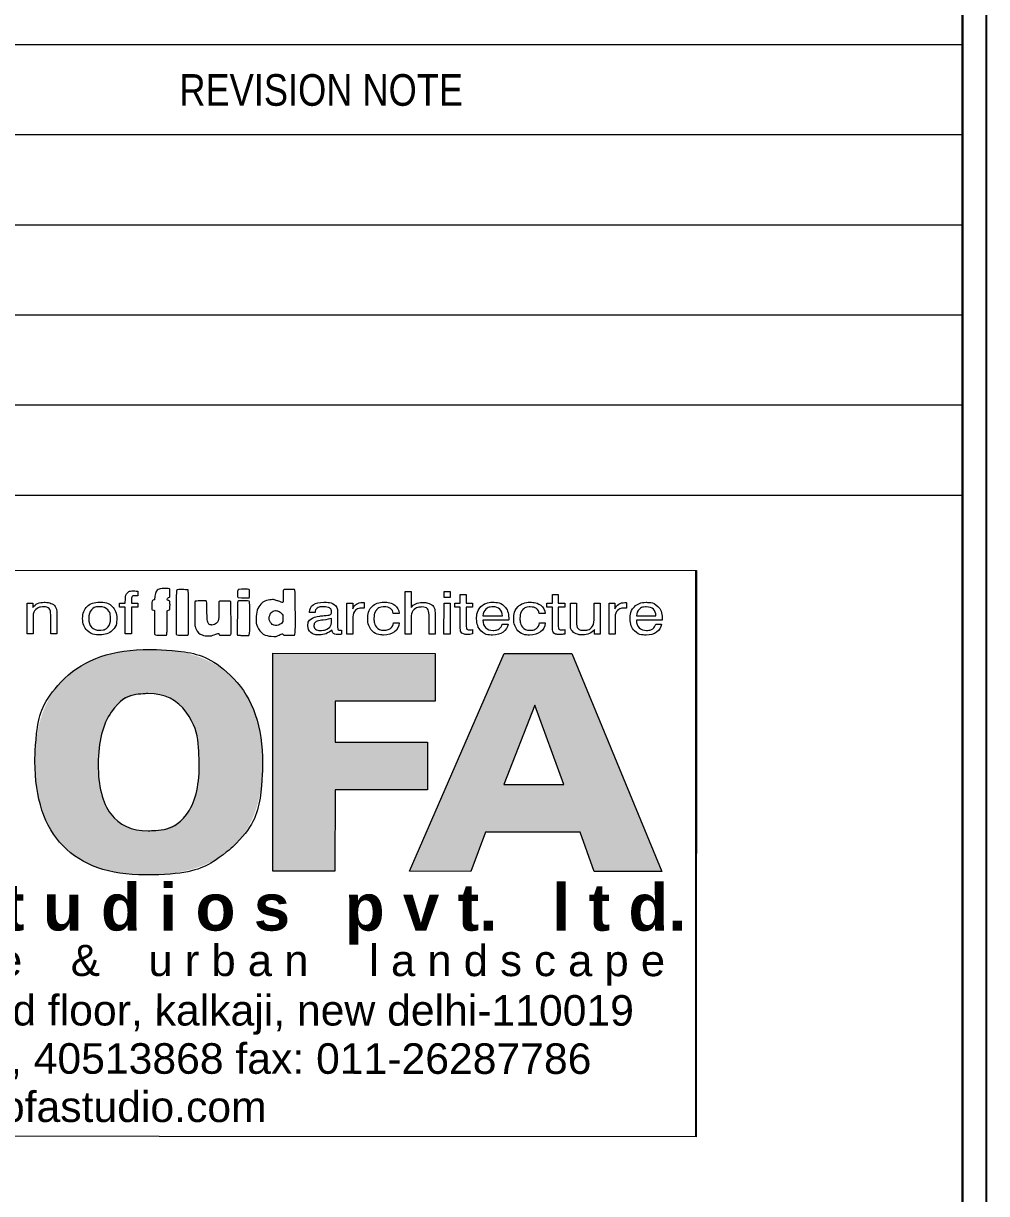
# Model space of a CAD drawing. Header units: millimetres. Extents: x 7675 to 3020127, y -133733 to 101228.
# Drawn here: x 2967256 to 2974419, y 67680 to 76379 of the extents above; entities that cross this region are included whole.
import ezdxf

# ---------------------------------------------------------------- set-up
doc = ezdxf.new("R2010")
doc.units = ezdxf.units.MM
doc.header["$LTSCALE"] = 600
for name, color, linetype, lineweight in [('BRICK WALL_MOFA', 20, 'Continuous', 25), ('D-sheet', 42, 'Continuous', 13), ('ELEV_09_MOFA', 15, 'Continuous', 9)]:
    doc.layers.add(name, color=color, linetype=linetype, lineweight=lineweight)
doc.layers.add('SHEET', color=7, linetype='Continuous')
doc.styles.add('STYLE3', font='ARIALN.TTF')

# ---------------------------------------------------------------- blocks, each defined once
blk = doc.blocks.new('21212')
h = blk.add_hatch(color=256)
edge = h.paths.add_edge_path()
edge.add_spline(control_points=[(3830, 1981), (4033, 2179), (4325, 2278), (4705, 2278), (4705, 2278), (5082, 2278), (5369, 2178), (5566, 1978)], knot_values=[0.375, 0.375, 0.375, 0.375, 0.5, 0.5, 0.5, 0.5001, 0.625, 0.625, 0.625, 0.625], degree=3, periodic=0)
edge.add_spline(control_points=[(5566, 1978), (5763, 1777), (5862, 1486), (5862, 1104), (5862, 1104), (5862, 729), (5761, 445), (5557, 252), (5557, 252), (5354, 59), (5055, -38), (4658, -38)], knot_values=[0.625, 0.625, 0.625, 0.625, 0.75, 0.75, 0.75, 0.7501, 0.875, 0.875, 0.875, 0.8751, 1, 1, 1, 1], degree=3, periodic=0)
edge.add_spline(control_points=[(4658, -38), (4288, -38), (4006, 61), (3813, 260)], knot_values=[0, 0, 0, 0, 0.125, 0.125, 0.125, 0.125], degree=3, periodic=0)
edge.add_spline(control_points=[(3813, 260), (3621, 458), (3524, 747), (3524, 1128), (3524, 1128), (3524, 1498), (3626, 1782), (3830, 1981)], knot_values=[0.125, 0.125, 0.125, 0.125, 0.25, 0.25, 0.25, 0.2501, 0.375, 0.375, 0.375, 0.375], degree=3, periodic=0)
edge = h.paths.add_edge_path(flags=16)
edge.add_spline(control_points=[(5077, 1635), (4988, 1761), (4857, 1824), (4684, 1824), (4684, 1824), (4523, 1824), (4398, 1761), (4308, 1635)], knot_values=[0.625, 0.625, 0.625, 0.625, 0.75, 0.75, 0.75, 0.7501, 0.875, 0.875, 0.875, 0.875], degree=3, periodic=0)
edge.add_spline(control_points=[(4308, 1635), (4219, 1508), (4174, 1330), (4174, 1101)], knot_values=[0.875, 0.875, 0.875, 0.875, 1, 1, 1, 1], degree=3, periodic=0)
edge.add_spline(control_points=[(4174, 1101), (4174, 873), (4217, 702), (4303, 588)], knot_values=[0, 0, 0, 0, 0.125, 0.125, 0.125, 0.125], degree=3, periodic=0)
edge.add_spline(control_points=[(4303, 588), (4389, 473), (4518, 416), (4689, 416), (4689, 416), (4862, 416), (4993, 472), (5081, 584)], knot_values=[0.125, 0.125, 0.125, 0.125, 0.25, 0.25, 0.25, 0.2501, 0.375, 0.375, 0.375, 0.375], degree=3, periodic=0)
edge.add_spline(control_points=[(5081, 584), (5168, 697), (5212, 864), (5212, 1086), (5212, 1086), (5212, 1326), (5167, 1509), (5077, 1635)], knot_values=[0.375, 0.375, 0.375, 0.375, 0.5, 0.5, 0.5, 0.5001, 0.625, 0.625, 0.625, 0.625], degree=3, periodic=0)
h = blk.add_hatch(color=256)
edge = h.paths.add_edge_path()
edge.add_spline(control_points=[(7637, 2239), (7637, 2239), (7637, 1747), (7637, 1747)], knot_values=[0.2, 0.2, 0.2, 0.2, 0.3, 0.3, 0.3, 0.3], degree=3, periodic=0)
edge.add_spline(control_points=[(7637, 1747), (7637, 1747), (6607, 1747), (6607, 1747)], knot_values=[0.3, 0.3, 0.3, 0.3, 0.4, 0.4, 0.4, 0.4], degree=3, periodic=0)
edge.add_spline(control_points=[(6607, 1747), (6607, 1747), (6607, 1326), (6607, 1326)], knot_values=[0.4, 0.4, 0.4, 0.4, 0.5, 0.5, 0.5, 0.5], degree=3, periodic=0)
edge.add_spline(control_points=[(6607, 1326), (6607, 1326), (7558, 1326), (7558, 1326)], knot_values=[0.5, 0.5, 0.5, 0.5, 0.6, 0.6, 0.6, 0.6], degree=3, periodic=0)
edge.add_spline(control_points=[(7558, 1326), (7558, 1326), (7558, 836), (7558, 836)], knot_values=[0.6, 0.6, 0.6, 0.6, 0.7, 0.7, 0.7, 0.7], degree=3, periodic=0)
edge.add_spline(control_points=[(7558, 836), (7558, 836), (6607, 836), (6607, 836)], knot_values=[0.7, 0.7, 0.7, 0.7, 0.8, 0.8, 0.8, 0.8], degree=3, periodic=0)
edge.add_spline(control_points=[(6607, 836), (6607, 836), (6607, 0), (6607, 0)], knot_values=[0.8, 0.8, 0.8, 0.8, 0.9, 0.9, 0.9, 0.9], degree=3, periodic=0)
edge.add_spline(control_points=[(6607, 0), (6607, 0), (5967, 0), (5967, 0)], knot_values=[0.9, 0.9, 0.9, 0.9, 1, 1, 1, 1], degree=3, periodic=0)
edge.add_spline(control_points=[(5967, 0), (5967, 0), (5967, 2239), (5967, 2239)], knot_values=[0, 0, 0, 0, 0.1, 0.1, 0.1, 0.1], degree=3, periodic=0)
edge.add_spline(control_points=[(5967, 2239), (5967, 2239), (7637, 2239), (7637, 2239)], knot_values=[0.1, 0.1, 0.1, 0.1, 0.2, 0.2, 0.2, 0.2], degree=3, periodic=0)
h = blk.add_hatch(color=256)
edge = h.paths.add_edge_path()
edge.add_spline(control_points=[(8154, 404), (8154, 404), (8002, 0), (8002, 0)], knot_values=[0.875, 0.875, 0.875, 0.875, 1, 1, 1, 1], degree=3, periodic=0)
edge.add_spline(control_points=[(8002, 0), (8002, 0), (7374, 0), (7374, 0)], knot_values=[0, 0, 0, 0, 0.125, 0.125, 0.125, 0.125], degree=3, periodic=0)
edge.add_spline(control_points=[(7374, 0), (7374, 0), (8344, 2239), (8344, 2239)], knot_values=[0.125, 0.125, 0.125, 0.125, 0.25, 0.25, 0.25, 0.25], degree=3, periodic=0)
edge.add_spline(control_points=[(8344, 2239), (8344, 2239), (9040, 2239), (9040, 2239)], knot_values=[0.25, 0.25, 0.25, 0.25, 0.375, 0.375, 0.375, 0.375], degree=3, periodic=0)
edge.add_spline(control_points=[(9040, 2239), (9040, 2239), (9966, 0), (9966, 0)], knot_values=[0.375, 0.375, 0.375, 0.375, 0.5, 0.5, 0.5, 0.5], degree=3, periodic=0)
edge.add_spline(control_points=[(9966, 0), (9966, 0), (9268, 0), (9268, 0)], knot_values=[0.5, 0.5, 0.5, 0.5, 0.625, 0.625, 0.625, 0.625], degree=3, periodic=0)
edge.add_spline(control_points=[(9268, 0), (9268, 0), (9126, 404), (9126, 404)], knot_values=[0.625, 0.625, 0.625, 0.625, 0.75, 0.75, 0.75, 0.75], degree=3, periodic=0)
edge.add_spline(control_points=[(9126, 404), (9126, 404), (8154, 404), (8154, 404)], knot_values=[0.75, 0.75, 0.75, 0.75, 0.875, 0.875, 0.875, 0.875], degree=3, periodic=0)
edge = h.paths.add_edge_path(flags=16)
edge.add_spline(control_points=[(8341, 893), (8341, 893), (8958, 893), (8958, 893)], knot_values=[0.666667, 0.666667, 0.666667, 0.666667, 1, 1, 1, 1], degree=3, periodic=0)
edge.add_spline(control_points=[(8958, 893), (8958, 893), (8658, 1706), (8658, 1706)], knot_values=[0, 0, 0, 0, 0.333333, 0.333333, 0.333333, 0.333333], degree=3, periodic=0)
edge.add_spline(control_points=[(8658, 1706), (8658, 1706), (8341, 893), (8341, 893)], knot_values=[0.333333, 0.333333, 0.333333, 0.333333, 0.666667, 0.666667, 0.666667, 0.666667], degree=3, periodic=0)
at = {"color": 72}
for points in [[(4779, 2888), (4765, 2875), (4755, 2842), (4751, 2789)], [(4860, 2904), (4818, 2904), (4791, 2899), (4779, 2888)], [(4882, 2904), (4882, 2904), (4860, 2904), (4860, 2904)], [(4905, 2901), (4894, 2903), (4886, 2904), (4882, 2904)], [(4908, 2897), (4908, 2897), (4905, 2901), (4905, 2901)], [(4908, 2818), (4908, 2818), (4908, 2897), (4908, 2897)], [(5001, 2894), (4991, 2894), (4983, 2890), (4977, 2883)], [(5023, 2894), (5023, 2894), (5001, 2894), (5001, 2894)], [(5096, 2890), (5061, 2893), (5037, 2894), (5023, 2894)], [(5102, 2774), (5102, 2841), (5100, 2880), (5096, 2890)], [(5645, 2896), (5625, 2895), (5615, 2894), (5615, 2894)], [(5729, 2883), (5729, 2891), (5721, 2895), (5706, 2897)], [(6079, 2890), (6075, 2888), (6073, 2885), (6072, 2884)], [(6088, 2894), (6086, 2894), (6083, 2893), (6079, 2890)], [(6190, 2894), (6190, 2894), (6088, 2894), (6088, 2894)], [(6195, 2887), (6195, 2887), (6190, 2894), (6190, 2894)], [(6198, 2791), (6198, 2823), (6197, 2855), (6195, 2887)], [(4739, 2783), (4732, 2781), (4728, 2778), (4726, 2774)], [(4751, 2789), (4749, 2787), (4745, 2785), (4739, 2783)], [(4908, 2771), (4907, 2774), (4903, 2777), (4895, 2780)], [(4896, 2810), (4904, 2814), (4908, 2817), (4908, 2818)], [(4910, 2753), (4909, 2760), (4908, 2767), (4908, 2771)], [(4977, 2883), (4975, 2817), (4974, 2737), (4974, 2642)], [(5102, 2464), (5102, 2464), (5102, 2774), (5102, 2774)], [(5171, 2775), (5171, 2775), (5166, 2767), (5166, 2767)], [(5166, 2767), (5166, 2767), (5166, 2536), (5166, 2536)], [(5222, 2777), (5208, 2776), (5191, 2776), (5171, 2775)], [(5291, 2657), (5290, 2721), (5289, 2759), (5287, 2771)], [(5419, 2775), (5419, 2775), (5412, 2767), (5412, 2767)], [(5412, 2767), (5412, 2767), (5412, 2605), (5412, 2605)], [(5530, 2775), (5530, 2775), (5419, 2775), (5419, 2775)], [(5535, 2767), (5535, 2767), (5530, 2775), (5530, 2775)], [(5538, 2581), (5538, 2622), (5537, 2684), (5535, 2767)], [(5604, 2854), (5604, 2849), (5604, 2845), (5604, 2842)], [(5604, 2842), (5604, 2842), (5604, 2836), (5604, 2822)], [(5604, 2822), (5606, 2816), (5608, 2812), (5610, 2811)], [(5613, 2778), (5608, 2778), (5605, 2772), (5604, 2758)], [(5678, 2778), (5678, 2778), (5613, 2778), (5613, 2778)], [(5723, 2775), (5701, 2777), (5686, 2778), (5678, 2778)], [(5723, 2807), (5723, 2807), (5729, 2814), (5729, 2814)], [(5729, 2767), (5729, 2767), (5723, 2775), (5723, 2775)], [(5729, 2814), (5729, 2814), (5729, 2883), (5729, 2883)], [(5983, 2789), (5985, 2789), (5982, 2789), (5975, 2790)], [(6019, 2778), (6010, 2779), (5998, 2783), (5983, 2789)], [(6065, 2760), (6065, 2760), (6050, 2766), (6019, 2778)], [(6072, 2768), (6072, 2763), (6070, 2760), (6065, 2760)], [(6072, 2884), (6072, 2884), (6072, 2768), (6072, 2768)], [(6199, 2651), (6199, 2644), (6198, 2691), (6198, 2791)], [(4723, 2706), (4723, 2694), (4724, 2688), (4728, 2686)], [(4728, 2686), (4743, 2683), (4751, 2680), (4751, 2677)], [(4751, 2677), (4751, 2677), (4751, 2438), (4751, 2438)], [(4881, 2494), (4883, 2550), (4883, 2609), (4883, 2673)], [(4883, 2673), (4885, 2677), (4889, 2679), (4896, 2681)], [(4896, 2681), (4903, 2684), (4907, 2687), (4908, 2691)], [(4908, 2691), (4908, 2696), (4909, 2703), (4910, 2713)], [(5298, 2557), (5293, 2567), (5291, 2600), (5291, 2657)], [(5604, 2731), (5604, 2731), (5602, 2453), (5602, 2453)], [(5604, 2758), (5604, 2752), (5604, 2743), (5604, 2731)], [(5930, 2598), (5930, 2620), (5937, 2639), (5950, 2654)], [(6042, 2662), (6061, 2650), (6071, 2636), (6071, 2619)], [(6199, 2545), (6199, 2545), (6199, 2651), (6199, 2651)], [(4974, 2642), (4974, 2642), (4974, 2513), (4974, 2513)], [(5166, 2536), (5166, 2523), (5170, 2506), (5179, 2486)], [(5412, 2605), (5412, 2582), (5405, 2563), (5390, 2548)], [(5538, 2439), (5538, 2439), (5538, 2581), (5538, 2581)], [(5795, 2566), (5796, 2542), (5804, 2517), (5819, 2490)], [(5953, 2544), (5938, 2557), (5930, 2576), (5930, 2598)], [(6071, 2576), (6071, 2561), (6062, 2548), (6043, 2538)], [(6071, 2619), (6071, 2619), (6071, 2576), (6071, 2576)], [(6195, 2431), (6198, 2457), (6199, 2495), (6199, 2545)], [(4751, 2438), (4751, 2429), (4765, 2424), (4794, 2424)], [(4794, 2424), (4794, 2424), (4870, 2424), (4870, 2424)], [(4870, 2424), (4876, 2424), (4879, 2434), (4880, 2453)], [(4880, 2453), (4881, 2463), (4881, 2476), (4881, 2494)], [(4974, 2513), (4974, 2510), (4974, 2504), (4974, 2497)], [(4974, 2497), (4975, 2487), (4975, 2480), (4975, 2474)], [(4975, 2474), (4975, 2474), (4975, 2461), (4975, 2435)], [(4975, 2435), (4975, 2435), (4981, 2427), (4981, 2427)], [(4981, 2427), (5004, 2425), (5020, 2424), (5029, 2424)], [(5029, 2424), (5029, 2424), (5094, 2424), (5094, 2424)], [(5094, 2424), (5099, 2429), (5102, 2443), (5102, 2464)], [(5179, 2486), (5193, 2456), (5213, 2437), (5241, 2427)], [(5366, 2429), (5386, 2437), (5402, 2441), (5412, 2441)], [(5412, 2441), (5412, 2430), (5416, 2424), (5422, 2424)], [(5422, 2424), (5422, 2424), (5524, 2424), (5524, 2424)], [(5524, 2424), (5527, 2424), (5530, 2426), (5533, 2429)], [(5533, 2429), (5537, 2432), (5538, 2435), (5538, 2439)], [(5602, 2453), (5602, 2442), (5602, 2436), (5602, 2434)], [(5662, 2422), (5683, 2421), (5700, 2420), (5710, 2420)], [(5710, 2420), (5720, 2420), (5725, 2423), (5726, 2428)], [(5819, 2490), (5836, 2460), (5860, 2438), (5890, 2426)], [(5890, 2426), (5912, 2417), (5941, 2413), (5977, 2413)], [(5977, 2413), (5980, 2413), (5988, 2413), (6002, 2413)], [(6002, 2413), (6008, 2413), (6018, 2418), (6033, 2426)], [(6033, 2426), (6049, 2435), (6060, 2439), (6069, 2439)], [(6069, 2439), (6073, 2435), (6077, 2430), (6080, 2424)], [(6080, 2424), (6080, 2424), (6187, 2424), (6187, 2424)], [(6187, 2424), (6190, 2424), (6193, 2427), (6195, 2431)]]:
    blk.add_open_spline(points, degree=3, dxfattribs=at)
for points, knots in [([(5615, 2894), (5608, 2891), (5604, 2880), (5604, 2863), (5604, 2863), (5604, 2861), (5604, 2858), (5604, 2854)], [0.6153846, 0.6153846, 0.6153846, 0.6153846, 0.6923077, 0.6923077, 0.6923077, 0.7307692, 0.7692308, 0.7692308, 0.7692308, 0.7692308]), ([(5706, 2897), (5704, 2897), (5694, 2897), (5676, 2897), (5676, 2897), (5668, 2897), (5658, 2897), (5645, 2896)], [0.3846154, 0.3846154, 0.3846154, 0.3846154, 0.4615385, 0.4615385, 0.4615385, 0.5, 0.5384615, 0.5384615, 0.5384615, 0.5384615]), ([(4726, 2774), (4724, 2756), (4724, 2737), (4724, 2716), (4724, 2716), (4724, 2716), (4723, 2713), (4723, 2706)], [0.78571429, 0.78571429, 0.78571429, 0.78571429, 0.82142857, 0.82142857, 0.82142857, 0.83928571, 0.85714286, 0.85714286, 0.85714286, 0.85714286]), ([(4895, 2780), (4887, 2782), (4883, 2786), (4883, 2792), (4883, 2792), (4883, 2800), (4888, 2806), (4896, 2810)], [0.39285714, 0.39285714, 0.39285714, 0.39285714, 0.42857143, 0.42857143, 0.42857143, 0.44642857, 0.46428571, 0.46428571, 0.46428571, 0.46428571]), ([(5287, 2771), (5286, 2777), (5281, 2779), (5273, 2779), (5273, 2779), (5266, 2779), (5249, 2779), (5222, 2777)], [0.84, 0.84, 0.84, 0.84, 0.88, 0.88, 0.88, 0.9, 0.92, 0.92, 0.92, 0.92]), ([(5610, 2811), (5663, 2808), (5696, 2807), (5710, 2807), (5710, 2807), (5712, 2807), (5716, 2807), (5723, 2807)], [0, 0, 0, 0, 0.0769231, 0.0769231, 0.0769231, 0.1153846, 0.1538462, 0.1538462, 0.1538462, 0.1538462]), ([(5726, 2428), (5730, 2445), (5732, 2486), (5732, 2549), (5732, 2549), (5732, 2565), (5731, 2637), (5729, 2767)], [0.0769231, 0.0769231, 0.0769231, 0.0769231, 0.1538462, 0.1538462, 0.1538462, 0.1923077, 0.2307692, 0.2307692, 0.2307692, 0.2307692]), ([(5975, 2790), (5975, 2790), (5972, 2790), (5967, 2790), (5967, 2790), (5916, 2790), (5875, 2774), (5845, 2743)], [0.73076923, 0.73076923, 0.73076923, 0.73076923, 0.76923077, 0.76923077, 0.76923077, 0.78846154, 0.80769231, 0.80769231, 0.80769231, 0.80769231]), ([(4910, 2713), (4911, 2722), (4911, 2729), (4911, 2734), (4911, 2734), (4911, 2739), (4911, 2745), (4910, 2753)], [0.25, 0.25, 0.25, 0.25, 0.28571429, 0.28571429, 0.28571429, 0.30357143, 0.32142857, 0.32142857, 0.32142857, 0.32142857]), ([(5845, 2743), (5811, 2709), (5795, 2660), (5795, 2594), (5795, 2594), (5795, 2581), (5795, 2571), (5795, 2566)], [0.80769231, 0.80769231, 0.80769231, 0.80769231, 0.84615385, 0.84615385, 0.84615385, 0.86538462, 0.88461538, 0.88461538, 0.88461538, 0.88461538]), ([(5950, 2654), (5963, 2670), (5978, 2677), (5995, 2677), (5995, 2677), (6009, 2677), (6025, 2672), (6042, 2662)], [0.1111111, 0.1111111, 0.1111111, 0.1111111, 0.2222222, 0.2222222, 0.2222222, 0.2777778, 0.3333333, 0.3333333, 0.3333333, 0.3333333]), ([(5390, 2548), (5377, 2535), (5361, 2529), (5342, 2529), (5342, 2529), (5322, 2529), (5308, 2538), (5298, 2557)], [0.68, 0.68, 0.68, 0.68, 0.72, 0.72, 0.72, 0.74, 0.76, 0.76, 0.76, 0.76]), ([(6043, 2538), (6028, 2529), (6013, 2525), (6000, 2525), (6000, 2525), (5982, 2525), (5966, 2531), (5953, 2544)], [0.6666667, 0.6666667, 0.6666667, 0.6666667, 0.7777778, 0.7777778, 0.7777778, 0.8333333, 0.8888889, 0.8888889, 0.8888889, 0.8888889]), ([(5241, 2427), (5258, 2420), (5284, 2417), (5319, 2417), (5319, 2417), (5329, 2417), (5345, 2421), (5366, 2429)], [0.12, 0.12, 0.12, 0.12, 0.16, 0.16, 0.16, 0.18, 0.2, 0.2, 0.2, 0.2]), ([(5602, 2434), (5604, 2427), (5607, 2424), (5613, 2424), (5613, 2424), (5624, 2424), (5640, 2423), (5662, 2422)], [0.7692308, 0.7692308, 0.7692308, 0.7692308, 0.8461538, 0.8461538, 0.8461538, 0.8846154, 0.9230769, 0.9230769, 0.9230769, 0.9230769])]:
    blk.add_open_spline(points, degree=3, knots=knots, dxfattribs=at)
at = {"color": 7}
for points, knots in [([(4059, 2720), (4090, 2750), (4133, 2764), (4188, 2764), (4188, 2764), (4244, 2764), (4287, 2750), (4318, 2720)], [0.125, 0.125, 0.125, 0.125, 0.25, 0.25, 0.25, 0.3125, 0.375, 0.375, 0.375, 0.375]), ([(4452, 2801), (4452, 2827), (4459, 2847), (4473, 2860), (4473, 2860), (4486, 2873), (4507, 2880), (4535, 2880), (4535, 2880), (4539, 2880), (4544, 2879), (4551, 2879)], [0.25, 0.25, 0.25, 0.25, 0.3, 0.3, 0.3, 0.325, 0.35, 0.35, 0.35, 0.375, 0.4, 0.4, 0.4, 0.4]), ([(4563, 2830), (4559, 2830), (4555, 2830), (4553, 2830), (4553, 2830), (4538, 2830), (4528, 2827), (4523, 2820)], [0.55, 0.55, 0.55, 0.55, 0.6, 0.6, 0.6, 0.625, 0.65, 0.65, 0.65, 0.65]), ([(6383, 2737), (6409, 2755), (6444, 2764), (6490, 2764), (6490, 2764), (6539, 2764), (6575, 2756), (6598, 2741)], [0.5483871, 0.5483871, 0.5483871, 0.5483871, 0.58064516, 0.58064516, 0.58064516, 0.59677419, 0.61290323, 0.61290323, 0.61290323, 0.61290323]), ([(6987, 2719), (7017, 2749), (7058, 2764), (7110, 2764), (7110, 2764), (7156, 2764), (7193, 2754), (7221, 2733)], [0.7777778, 0.7777778, 0.7777778, 0.7777778, 0.8333333, 0.8333333, 0.8333333, 0.8611111, 0.8888889, 0.8888889, 0.8888889, 0.8888889]), ([(8105, 2719), (8134, 2749), (8174, 2764), (8225, 2764), (8225, 2764), (8278, 2764), (8319, 2750), (8347, 2722)], [0.375, 0.375, 0.375, 0.375, 0.4375, 0.4375, 0.4375, 0.46875, 0.5, 0.5, 0.5, 0.5]), ([(8487, 2719), (8517, 2749), (8558, 2764), (8610, 2764), (8610, 2764), (8656, 2764), (8693, 2754), (8721, 2733)], [0.7777778, 0.7777778, 0.7777778, 0.7777778, 0.8333333, 0.8333333, 0.8333333, 0.8611111, 0.8888889, 0.8888889, 0.8888889, 0.8888889]), ([(9682, 2719), (9711, 2749), (9751, 2764), (9802, 2764), (9802, 2764), (9855, 2764), (9895, 2750), (9924, 2722)], [0.375, 0.375, 0.375, 0.375, 0.4375, 0.4375, 0.4375, 0.46875, 0.5, 0.5, 0.5, 0.5]), ([(3669, 2697), (3658, 2709), (3639, 2715), (3612, 2715), (3612, 2715), (3578, 2715), (3551, 2706), (3532, 2689)], [0.1052632, 0.1052632, 0.1052632, 0.1052632, 0.1578947, 0.1578947, 0.1578947, 0.1842105, 0.2105263, 0.2105263, 0.2105263, 0.2105263]), ([(3551, 2749), (3571, 2758), (3593, 2762), (3619, 2762), (3619, 2762), (3646, 2762), (3669, 2758), (3688, 2751)], [0.5789474, 0.5789474, 0.5789474, 0.5789474, 0.6315789, 0.6315789, 0.6315789, 0.6578947, 0.6842105, 0.6842105, 0.6842105, 0.6842105]), ([(4272, 2686), (4252, 2707), (4225, 2717), (4189, 2717), (4189, 2717), (4152, 2717), (4124, 2707), (4105, 2686)], [0.625, 0.625, 0.625, 0.625, 0.75, 0.75, 0.75, 0.8125, 0.875, 0.875, 0.875, 0.875]), ([(4272, 2506), (4291, 2527), (4300, 2557), (4300, 2596), (4300, 2596), (4300, 2635), (4291, 2665), (4272, 2686)], [0.375, 0.375, 0.375, 0.375, 0.5, 0.5, 0.5, 0.5625, 0.625, 0.625, 0.625, 0.625]), ([(4318, 2720), (4348, 2691), (4364, 2649), (4364, 2596), (4364, 2596), (4364, 2543), (4349, 2501), (4318, 2472)], [0.375, 0.375, 0.375, 0.375, 0.5, 0.5, 0.5, 0.5625, 0.625, 0.625, 0.625, 0.625]), ([(6550, 2705), (6536, 2713), (6515, 2717), (6488, 2717), (6488, 2717), (6459, 2717), (6438, 2712), (6423, 2702)], [0.35483871, 0.35483871, 0.35483871, 0.35483871, 0.38709677, 0.38709677, 0.38709677, 0.40322581, 0.41935484, 0.41935484, 0.41935484, 0.41935484]), ([(6567, 2643), (6569, 2647), (6570, 2656), (6570, 2669), (6570, 2669), (6570, 2685), (6563, 2697), (6550, 2705)], [0.29032258, 0.29032258, 0.29032258, 0.29032258, 0.32258065, 0.32258065, 0.32258065, 0.33870968, 0.35483871, 0.35483871, 0.35483871, 0.35483871]), ([(6900, 2704), (6898, 2704), (6895, 2704), (6891, 2704), (6891, 2704), (6858, 2704), (6833, 2696), (6816, 2681)], [0.6428571, 0.6428571, 0.6428571, 0.6428571, 0.7142857, 0.7142857, 0.7142857, 0.75, 0.7857143, 0.7857143, 0.7857143, 0.7857143]), ([(6828, 2745), (6845, 2756), (6865, 2761), (6890, 2761), (6890, 2761), (6894, 2761), (6898, 2761), (6900, 2761)], [0.2857143, 0.2857143, 0.2857143, 0.2857143, 0.3571429, 0.3571429, 0.3571429, 0.3928571, 0.4285714, 0.4285714, 0.4285714, 0.4285714]), ([(6985, 2472), (6957, 2502), (6942, 2543), (6942, 2594), (6942, 2594), (6942, 2648), (6957, 2689), (6987, 2719)], [0.6666667, 0.6666667, 0.6666667, 0.6666667, 0.7222222, 0.7222222, 0.7222222, 0.75, 0.7777778, 0.7777778, 0.7777778, 0.7777778]), ([(7177, 2699), (7161, 2711), (7138, 2716), (7110, 2716), (7110, 2716), (7077, 2716), (7051, 2706), (7033, 2685), (7033, 2685), (7015, 2665), (7006, 2635), (7006, 2596), (7006, 2596), (7006, 2558), (7015, 2528), (7032, 2507)], [0.0555556, 0.0555556, 0.0555556, 0.0555556, 0.1111111, 0.1111111, 0.1111111, 0.1388889, 0.1666667, 0.1666667, 0.1666667, 0.1944444, 0.2222222, 0.2222222, 0.2222222, 0.25, 0.2777778, 0.2777778, 0.2777778, 0.2777778]), ([(7556, 2697), (7544, 2709), (7525, 2715), (7499, 2715), (7499, 2715), (7465, 2715), (7439, 2706), (7419, 2690)], [0.1052632, 0.1052632, 0.1052632, 0.1052632, 0.1578947, 0.1578947, 0.1578947, 0.1842105, 0.2105263, 0.2105263, 0.2105263, 0.2105263]), ([(7436, 2749), (7456, 2758), (7479, 2762), (7505, 2762), (7505, 2762), (7532, 2762), (7556, 2758), (7574, 2751)], [0.5789474, 0.5789474, 0.5789474, 0.5789474, 0.6315789, 0.6315789, 0.6315789, 0.6578947, 0.6842105, 0.6842105, 0.6842105, 0.6842105]), ([(8105, 2471), (8076, 2501), (8061, 2541), (8061, 2592), (8061, 2592), (8061, 2646), (8076, 2688), (8105, 2719)], [0.25, 0.25, 0.25, 0.25, 0.3125, 0.3125, 0.3125, 0.34375, 0.375, 0.375, 0.375, 0.375]), ([(8300, 2693), (8283, 2709), (8259, 2717), (8228, 2717), (8228, 2717), (8197, 2717), (8173, 2709), (8156, 2693)], [0.4, 0.4, 0.4, 0.4, 0.6, 0.6, 0.6, 0.7, 0.8, 0.8, 0.8, 0.8]), ([(8347, 2722), (8376, 2694), (8391, 2655), (8391, 2604), (8391, 2604), (8391, 2597), (8391, 2592), (8391, 2589)], [0.5, 0.5, 0.5, 0.5, 0.5625, 0.5625, 0.5625, 0.59375, 0.625, 0.625, 0.625, 0.625]), ([(8485, 2472), (8457, 2502), (8442, 2543), (8442, 2594), (8442, 2594), (8442, 2648), (8457, 2689), (8487, 2719)], [0.6666667, 0.6666667, 0.6666667, 0.6666667, 0.7222222, 0.7222222, 0.7222222, 0.75, 0.7777778, 0.7777778, 0.7777778, 0.7777778]), ([(8677, 2699), (8661, 2711), (8638, 2716), (8610, 2716), (8610, 2716), (8577, 2716), (8551, 2706), (8533, 2685), (8533, 2685), (8515, 2665), (8506, 2635), (8506, 2596), (8506, 2596), (8506, 2558), (8515, 2528), (8532, 2507)], [0.0555556, 0.0555556, 0.0555556, 0.0555556, 0.1111111, 0.1111111, 0.1111111, 0.1388889, 0.1666667, 0.1666667, 0.1666667, 0.1944444, 0.2222222, 0.2222222, 0.2222222, 0.25, 0.2777778, 0.2777778, 0.2777778, 0.2777778]), ([(9594, 2704), (9592, 2704), (9589, 2704), (9585, 2704), (9585, 2704), (9552, 2704), (9527, 2696), (9510, 2681)], [0.6428571, 0.6428571, 0.6428571, 0.6428571, 0.7142857, 0.7142857, 0.7142857, 0.75, 0.7857143, 0.7857143, 0.7857143, 0.7857143]), ([(9522, 2745), (9539, 2756), (9559, 2761), (9584, 2761), (9584, 2761), (9588, 2761), (9592, 2761), (9594, 2761)], [0.2857143, 0.2857143, 0.2857143, 0.2857143, 0.3571429, 0.3571429, 0.3571429, 0.3928571, 0.4285714, 0.4285714, 0.4285714, 0.4285714]), ([(9682, 2471), (9652, 2501), (9638, 2541), (9638, 2592), (9638, 2592), (9638, 2646), (9652, 2688), (9682, 2719)], [0.25, 0.25, 0.25, 0.25, 0.3125, 0.3125, 0.3125, 0.34375, 0.375, 0.375, 0.375, 0.375]), ([(9877, 2693), (9860, 2709), (9836, 2717), (9804, 2717), (9804, 2717), (9774, 2717), (9750, 2709), (9733, 2693)], [0.4, 0.4, 0.4, 0.4, 0.6, 0.6, 0.6, 0.7, 0.8, 0.8, 0.8, 0.8]), ([(9924, 2722), (9953, 2694), (9967, 2655), (9967, 2604), (9967, 2604), (9967, 2597), (9967, 2592), (9967, 2589)], [0.5, 0.5, 0.5, 0.5, 0.5625, 0.5625, 0.5625, 0.59375, 0.625, 0.625, 0.625, 0.625]), ([(6358, 2453), (6337, 2470), (6327, 2493), (6327, 2523), (6327, 2523), (6327, 2551), (6337, 2574), (6358, 2590)], [0.09677419, 0.09677419, 0.09677419, 0.09677419, 0.12903226, 0.12903226, 0.12903226, 0.14516129, 0.16129032, 0.16129032, 0.16129032, 0.16129032]), ([(6405, 2559), (6395, 2551), (6390, 2539), (6390, 2523), (6390, 2523), (6390, 2507), (6396, 2495), (6407, 2487)], [0.3333333, 0.3333333, 0.3333333, 0.3333333, 0.4444444, 0.4444444, 0.4444444, 0.5, 0.5555556, 0.5555556, 0.5555556, 0.5555556]), ([(9086, 2560), (9086, 2529), (9091, 2507), (9103, 2495), (9103, 2495), (9114, 2483), (9133, 2476), (9160, 2476), (9160, 2476), (9195, 2476), (9222, 2485), (9241, 2504)], [0.0526316, 0.0526316, 0.0526316, 0.0526316, 0.1052632, 0.1052632, 0.1052632, 0.1315789, 0.1578947, 0.1578947, 0.1578947, 0.1842105, 0.2105263, 0.2105263, 0.2105263, 0.2105263]), ([(4318, 2472), (4287, 2442), (4244, 2427), (4189, 2427), (4189, 2427), (4133, 2427), (4090, 2442), (4059, 2472)], [0.625, 0.625, 0.625, 0.625, 0.75, 0.75, 0.75, 0.8125, 0.875, 0.875, 0.875, 0.875]), ([(4105, 2506), (4125, 2485), (4153, 2475), (4189, 2475), (4189, 2475), (4225, 2475), (4252, 2485), (4272, 2506)], [0.125, 0.125, 0.125, 0.125, 0.25, 0.25, 0.25, 0.3125, 0.375, 0.375, 0.375, 0.375]), ([(6514, 2440), (6493, 2432), (6470, 2427), (6446, 2427), (6446, 2427), (6408, 2427), (6379, 2436), (6358, 2453)], [0.03225806, 0.03225806, 0.03225806, 0.03225806, 0.06451613, 0.06451613, 0.06451613, 0.08064516, 0.09677419, 0.09677419, 0.09677419, 0.09677419]), ([(6407, 2487), (6419, 2478), (6435, 2474), (6456, 2474), (6456, 2474), (6489, 2474), (6516, 2481), (6538, 2496)], [0.5555556, 0.5555556, 0.5555556, 0.5555556, 0.6666667, 0.6666667, 0.6666667, 0.7222222, 0.7777778, 0.7777778, 0.7777778, 0.7777778]), ([(6653, 2432), (6647, 2431), (6642, 2431), (6637, 2431), (6637, 2431), (6616, 2431), (6601, 2435), (6591, 2443)], [0.87096774, 0.87096774, 0.87096774, 0.87096774, 0.90322581, 0.90322581, 0.90322581, 0.91935484, 0.93548387, 0.93548387, 0.93548387, 0.93548387]), ([(6638, 2481), (6641, 2477), (6647, 2475), (6656, 2475), (6656, 2475), (6658, 2475), (6660, 2475), (6663, 2476)], [0.70967742, 0.70967742, 0.70967742, 0.70967742, 0.74193548, 0.74193548, 0.74193548, 0.75806452, 0.77419355, 0.77419355, 0.77419355, 0.77419355]), ([(7218, 2460), (7190, 2438), (7151, 2427), (7103, 2427), (7103, 2427), (7053, 2427), (7014, 2442), (6985, 2472)], [0.5555556, 0.5555556, 0.5555556, 0.5555556, 0.6111111, 0.6111111, 0.6111111, 0.6388889, 0.6666667, 0.6666667, 0.6666667, 0.6666667]), ([(7032, 2507), (7049, 2486), (7074, 2476), (7106, 2476), (7106, 2476), (7135, 2476), (7158, 2482), (7175, 2495)], [0.2777778, 0.2777778, 0.2777778, 0.2777778, 0.3333333, 0.3333333, 0.3333333, 0.3611111, 0.3888889, 0.3888889, 0.3888889, 0.3888889]), ([(7992, 2434), (7984, 2433), (7977, 2433), (7971, 2433), (7971, 2433), (7942, 2433), (7922, 2438), (7910, 2447)], [0.3, 0.3, 0.3, 0.3, 0.35, 0.35, 0.35, 0.375, 0.4, 0.4, 0.4, 0.4]), ([(7954, 2517), (7954, 2503), (7956, 2493), (7961, 2489), (7961, 2489), (7966, 2484), (7974, 2481), (7987, 2481), (7987, 2481), (7990, 2481), (7995, 2482), (8000, 2482)], [0, 0, 0, 0, 0.05, 0.05, 0.05, 0.075, 0.1, 0.1, 0.1, 0.125, 0.15, 0.15, 0.15, 0.15]), ([(8333, 2457), (8305, 2437), (8269, 2427), (8225, 2427), (8225, 2427), (8175, 2427), (8135, 2441), (8105, 2471)], [0.125, 0.125, 0.125, 0.125, 0.1875, 0.1875, 0.1875, 0.21875, 0.25, 0.25, 0.25, 0.25]), ([(8154, 2503), (8173, 2484), (8198, 2475), (8231, 2475), (8231, 2475), (8256, 2475), (8277, 2481), (8293, 2492)], [0.8125, 0.8125, 0.8125, 0.8125, 0.875, 0.875, 0.875, 0.90625, 0.9375, 0.9375, 0.9375, 0.9375]), ([(8718, 2460), (8690, 2438), (8651, 2427), (8603, 2427), (8603, 2427), (8553, 2427), (8514, 2442), (8485, 2472)], [0.5555556, 0.5555556, 0.5555556, 0.5555556, 0.6111111, 0.6111111, 0.6111111, 0.6388889, 0.6666667, 0.6666667, 0.6666667, 0.6666667]), ([(8532, 2507), (8549, 2486), (8574, 2476), (8606, 2476), (8606, 2476), (8635, 2476), (8658, 2482), (8675, 2495)], [0.2777778, 0.2777778, 0.2777778, 0.2777778, 0.3333333, 0.3333333, 0.3333333, 0.3611111, 0.3888889, 0.3888889, 0.3888889, 0.3888889]), ([(8939, 2434), (8931, 2433), (8923, 2433), (8917, 2433), (8917, 2433), (8888, 2433), (8868, 2438), (8856, 2447)], [0.3, 0.3, 0.3, 0.3, 0.35, 0.35, 0.35, 0.375, 0.4, 0.4, 0.4, 0.4]), ([(8900, 2517), (8900, 2503), (8903, 2493), (8907, 2489), (8907, 2489), (8912, 2484), (8921, 2481), (8933, 2481), (8933, 2481), (8937, 2481), (8941, 2482), (8946, 2482)], [0, 0, 0, 0, 0.05, 0.05, 0.05, 0.075, 0.1, 0.1, 0.1, 0.125, 0.15, 0.15, 0.15, 0.15]), ([(9221, 2443), (9201, 2434), (9177, 2429), (9150, 2429), (9150, 2429), (9124, 2429), (9102, 2433), (9083, 2440)], [0.5789474, 0.5789474, 0.5789474, 0.5789474, 0.6315789, 0.6315789, 0.6315789, 0.6578947, 0.6842105, 0.6842105, 0.6842105, 0.6842105]), ([(9910, 2457), (9881, 2437), (9845, 2427), (9802, 2427), (9802, 2427), (9751, 2427), (9711, 2441), (9682, 2471)], [0.125, 0.125, 0.125, 0.125, 0.1875, 0.1875, 0.1875, 0.21875, 0.25, 0.25, 0.25, 0.25]), ([(9731, 2503), (9750, 2484), (9775, 2475), (9808, 2475), (9808, 2475), (9833, 2475), (9854, 2481), (9870, 2492)], [0.8125, 0.8125, 0.8125, 0.8125, 0.875, 0.875, 0.875, 0.90625, 0.9375, 0.9375, 0.9375, 0.9375]), ([(3830, 1981), (4033, 2179), (4325, 2278), (4705, 2278), (4705, 2278), (5082, 2278), (5369, 2178), (5566, 1978)], [0.375, 0.375, 0.375, 0.375, 0.5, 0.5, 0.5, 0.5625, 0.625, 0.625, 0.625, 0.625]), ([(3813, 260), (3621, 458), (3524, 747), (3524, 1128), (3524, 1128), (3524, 1498), (3626, 1782), (3830, 1981)], [0.125, 0.125, 0.125, 0.125, 0.25, 0.25, 0.25, 0.3125, 0.375, 0.375, 0.375, 0.375]), ([(5566, 1978), (5763, 1777), (5862, 1486), (5862, 1104), (5862, 1104), (5862, 729), (5761, 445), (5557, 252), (5557, 252), (5354, 59), (5055, -38), (4658, -38)], [0.625, 0.625, 0.625, 0.625, 0.75, 0.75, 0.75, 0.8125, 0.875, 0.875, 0.875, 0.9375, 1, 1, 1, 1]), ([(5077, 1635), (4988, 1761), (4857, 1824), (4684, 1824), (4684, 1824), (4523, 1824), (4398, 1761), (4308, 1635)], [0.625, 0.625, 0.625, 0.625, 0.75, 0.75, 0.75, 0.8125, 0.875, 0.875, 0.875, 0.875]), ([(5081, 584), (5168, 697), (5212, 864), (5212, 1086), (5212, 1086), (5212, 1326), (5167, 1509), (5077, 1635)], [0.375, 0.375, 0.375, 0.375, 0.5, 0.5, 0.5, 0.5625, 0.625, 0.625, 0.625, 0.625]), ([(4303, 588), (4389, 473), (4518, 416), (4689, 416), (4689, 416), (4862, 416), (4993, 472), (5081, 584)], [0.125, 0.125, 0.125, 0.125, 0.25, 0.25, 0.25, 0.3125, 0.375, 0.375, 0.375, 0.375])]:
    blk.add_open_spline(points, degree=3, knots=knots, dxfattribs=at)
for points in [[(4452, 2754), (4452, 2754), (4452, 2801), (4452, 2801)], [(4523, 2820), (4517, 2813), (4514, 2800), (4514, 2781)], [(4514, 2781), (4514, 2781), (4514, 2754), (4514, 2754)], [(4551, 2879), (4558, 2878), (4567, 2877), (4580, 2875)], [(4580, 2827), (4573, 2828), (4568, 2829), (4563, 2830)], [(4580, 2875), (4580, 2875), (4580, 2827), (4580, 2827)], [(7328, 2437), (7328, 2437), (7328, 2873), (7328, 2873)], [(7328, 2873), (7328, 2873), (7390, 2873), (7390, 2873)], [(7390, 2873), (7390, 2873), (7390, 2709), (7390, 2709)], [(7726, 2812), (7726, 2812), (7726, 2873), (7726, 2873)], [(7726, 2873), (7726, 2873), (7788, 2873), (7788, 2873)], [(7788, 2812), (7788, 2812), (7726, 2812), (7726, 2812)], [(7788, 2873), (7788, 2873), (7788, 2812), (7788, 2812)], [(7893, 2754), (7893, 2754), (7893, 2843), (7893, 2843)], [(7893, 2843), (7893, 2843), (7954, 2843), (7954, 2843)], [(7954, 2843), (7954, 2843), (7954, 2754), (7954, 2754)], [(8839, 2754), (8839, 2754), (8839, 2843), (8839, 2843)], [(8839, 2843), (8839, 2843), (8900, 2843), (8900, 2843)], [(8900, 2843), (8900, 2843), (8900, 2754), (8900, 2754)], [(3442, 2437), (3442, 2437), (3442, 2754), (3442, 2754)], [(3442, 2754), (3442, 2754), (3501, 2754), (3501, 2754)], [(3501, 2754), (3501, 2754), (3501, 2708), (3501, 2708)], [(3501, 2708), (3515, 2726), (3532, 2740), (3551, 2749)], [(3532, 2689), (3513, 2673), (3504, 2649), (3504, 2618)], [(3686, 2632), (3686, 2663), (3680, 2685), (3669, 2697)], [(3688, 2751), (3707, 2744), (3722, 2733), (3732, 2719)], [(3732, 2719), (3738, 2711), (3742, 2702), (3744, 2692)], [(3744, 2692), (3747, 2681), (3748, 2665), (3748, 2642)], [(4013, 2596), (4013, 2649), (4029, 2690), (4059, 2720)], [(4105, 2686), (4086, 2665), (4076, 2635), (4076, 2596)], [(4392, 2712), (4392, 2712), (4392, 2754), (4392, 2754)], [(4392, 2754), (4392, 2754), (4452, 2754), (4452, 2754)], [(4452, 2712), (4452, 2712), (4392, 2712), (4392, 2712)], [(4452, 2437), (4452, 2437), (4452, 2712), (4452, 2712)], [(4514, 2754), (4514, 2754), (4580, 2754), (4580, 2754)], [(4580, 2712), (4580, 2712), (4514, 2712), (4514, 2712)], [(4514, 2712), (4514, 2712), (4514, 2437), (4514, 2437)], [(4580, 2754), (4580, 2754), (4580, 2712), (4580, 2712)], [(6344, 2661), (6344, 2693), (6357, 2718), (6383, 2737)], [(6344, 2658), (6344, 2658), (6344, 2661), (6344, 2661)], [(6402, 2658), (6402, 2658), (6344, 2658), (6344, 2658)], [(6423, 2702), (6409, 2692), (6402, 2678), (6402, 2658)], [(6598, 2741), (6621, 2725), (6633, 2700), (6633, 2666)], [(6633, 2666), (6633, 2666), (6633, 2507), (6633, 2507)], [(6729, 2437), (6729, 2437), (6729, 2754), (6729, 2754)], [(6729, 2754), (6729, 2754), (6788, 2754), (6788, 2754)], [(6788, 2754), (6788, 2754), (6788, 2697), (6788, 2697)], [(6788, 2697), (6798, 2719), (6811, 2734), (6828, 2745)], [(6816, 2681), (6799, 2666), (6790, 2643), (6790, 2613)], [(6900, 2761), (6902, 2761), (6904, 2760), (6906, 2760)], [(6906, 2704), (6904, 2704), (6903, 2704), (6900, 2704)], [(6906, 2760), (6906, 2760), (6906, 2704), (6906, 2704)], [(7204, 2649), (7202, 2670), (7193, 2687), (7177, 2699)], [(7265, 2649), (7265, 2649), (7204, 2649), (7204, 2649)], [(7221, 2733), (7248, 2712), (7263, 2684), (7265, 2649)], [(7390, 2709), (7401, 2726), (7416, 2740), (7436, 2749)], [(7419, 2690), (7400, 2674), (7390, 2652), (7390, 2624)], [(7572, 2632), (7572, 2663), (7567, 2685), (7556, 2697)], [(7574, 2751), (7593, 2744), (7608, 2733), (7618, 2719)], [(7618, 2719), (7624, 2711), (7628, 2702), (7631, 2692)], [(7631, 2692), (7633, 2681), (7634, 2665), (7634, 2642)], [(7726, 2437), (7726, 2437), (7726, 2754), (7726, 2754)], [(7726, 2754), (7726, 2754), (7788, 2754), (7788, 2754)], [(7788, 2754), (7788, 2754), (7788, 2437), (7788, 2437)], [(7838, 2712), (7838, 2712), (7838, 2754), (7838, 2754)], [(7838, 2754), (7838, 2754), (7893, 2754), (7893, 2754)], [(7893, 2712), (7893, 2712), (7838, 2712), (7838, 2712)], [(7893, 2499), (7893, 2499), (7893, 2712), (7893, 2712)], [(7954, 2754), (7954, 2754), (8020, 2754), (8020, 2754)], [(8020, 2712), (8020, 2712), (7954, 2712), (7954, 2712)], [(7954, 2712), (7954, 2712), (7954, 2517), (7954, 2517)], [(8020, 2754), (8020, 2754), (8020, 2712), (8020, 2712)], [(8156, 2693), (8139, 2677), (8128, 2655), (8125, 2624)], [(8326, 2624), (8326, 2654), (8317, 2677), (8300, 2693)], [(8704, 2649), (8702, 2670), (8693, 2687), (8677, 2699)], [(8765, 2649), (8765, 2649), (8704, 2649), (8704, 2649)], [(8721, 2733), (8748, 2712), (8763, 2684), (8765, 2649)], [(8784, 2712), (8784, 2712), (8784, 2754), (8784, 2754)], [(8784, 2754), (8784, 2754), (8839, 2754), (8839, 2754)], [(8839, 2712), (8839, 2712), (8784, 2712), (8784, 2712)], [(8839, 2499), (8839, 2499), (8839, 2712), (8839, 2712)], [(8900, 2754), (8900, 2754), (8966, 2754), (8966, 2754)], [(8966, 2712), (8966, 2712), (8900, 2712), (8900, 2712)], [(8900, 2712), (8900, 2712), (8900, 2517), (8900, 2517)], [(8966, 2754), (8966, 2754), (8966, 2712), (8966, 2712)], [(9024, 2564), (9024, 2564), (9024, 2754), (9024, 2754)], [(9024, 2754), (9024, 2754), (9086, 2754), (9086, 2754)], [(9086, 2754), (9086, 2754), (9086, 2560), (9086, 2560)], [(9268, 2583), (9268, 2583), (9268, 2754), (9268, 2754)], [(9268, 2754), (9268, 2754), (9329, 2754), (9329, 2754)], [(9329, 2754), (9329, 2754), (9329, 2437), (9329, 2437)], [(9423, 2437), (9423, 2437), (9423, 2754), (9423, 2754)], [(9423, 2754), (9423, 2754), (9482, 2754), (9482, 2754)], [(9482, 2754), (9482, 2754), (9482, 2697), (9482, 2697)], [(9482, 2697), (9492, 2719), (9505, 2734), (9522, 2745)], [(9510, 2681), (9493, 2666), (9484, 2643), (9484, 2613)], [(9594, 2761), (9596, 2761), (9598, 2760), (9600, 2760)], [(9600, 2704), (9598, 2704), (9597, 2704), (9594, 2704)], [(9600, 2760), (9600, 2760), (9600, 2704), (9600, 2704)], [(9733, 2693), (9715, 2677), (9705, 2655), (9702, 2624)], [(9903, 2624), (9903, 2654), (9894, 2677), (9877, 2693)], [(3504, 2618), (3504, 2618), (3504, 2437), (3504, 2437)], [(3686, 2437), (3686, 2437), (3686, 2632), (3686, 2632)], [(3748, 2642), (3748, 2642), (3748, 2627), (3748, 2627)], [(3748, 2627), (3748, 2627), (3748, 2437), (3748, 2437)], [(4059, 2472), (4029, 2501), (4013, 2543), (4013, 2596)], [(4076, 2596), (4076, 2557), (4086, 2527), (4105, 2506)], [(6358, 2590), (6378, 2607), (6410, 2617), (6452, 2622)], [(6453, 2576), (6431, 2573), (6415, 2568), (6405, 2559)], [(6452, 2622), (6463, 2623), (6477, 2624), (6495, 2626)], [(6485, 2580), (6471, 2579), (6460, 2577), (6453, 2576)], [(6569, 2598), (6553, 2591), (6525, 2585), (6485, 2580)], [(6495, 2626), (6526, 2629), (6546, 2632), (6553, 2634)], [(6538, 2496), (6559, 2510), (6569, 2529), (6569, 2551)], [(6553, 2634), (6560, 2636), (6564, 2640), (6567, 2643)], [(6569, 2551), (6569, 2551), (6569, 2598), (6569, 2598)], [(6790, 2613), (6790, 2613), (6790, 2437), (6790, 2437)], [(7175, 2495), (7192, 2508), (7203, 2527), (7207, 2551)], [(7207, 2551), (7207, 2551), (7266, 2551), (7266, 2551)], [(7266, 2551), (7262, 2512), (7247, 2482), (7218, 2460)], [(7390, 2624), (7390, 2624), (7390, 2437), (7390, 2437)], [(7572, 2437), (7572, 2437), (7572, 2632), (7572, 2632)], [(7634, 2642), (7634, 2642), (7634, 2627), (7634, 2627)], [(7634, 2627), (7634, 2627), (7634, 2437), (7634, 2437)], [(8125, 2624), (8125, 2624), (8326, 2624), (8326, 2624)], [(8390, 2580), (8390, 2580), (8126, 2580), (8126, 2580)], [(8126, 2580), (8126, 2547), (8136, 2521), (8154, 2503)], [(8293, 2492), (8310, 2503), (8320, 2519), (8325, 2540)], [(8325, 2540), (8325, 2540), (8386, 2540), (8386, 2540)], [(8386, 2540), (8379, 2505), (8361, 2477), (8333, 2457)], [(8391, 2589), (8391, 2586), (8390, 2583), (8390, 2580)], [(8675, 2495), (8692, 2508), (8703, 2527), (8707, 2551)], [(8707, 2551), (8707, 2551), (8765, 2551), (8765, 2551)], [(8765, 2551), (8762, 2512), (8746, 2482), (8718, 2460)], [(9024, 2549), (9024, 2549), (9024, 2564), (9024, 2564)], [(9027, 2499), (9025, 2510), (9024, 2526), (9024, 2549)], [(9241, 2504), (9259, 2522), (9268, 2548), (9268, 2583)], [(9484, 2613), (9484, 2613), (9484, 2437), (9484, 2437)], [(9702, 2624), (9702, 2624), (9903, 2624), (9903, 2624)], [(9966, 2580), (9966, 2580), (9702, 2580), (9702, 2580)], [(9702, 2580), (9703, 2547), (9713, 2521), (9731, 2503)], [(9870, 2492), (9886, 2503), (9897, 2519), (9902, 2540)], [(9902, 2540), (9902, 2540), (9962, 2540), (9962, 2540)], [(9962, 2540), (9956, 2505), (9938, 2477), (9910, 2457)], [(9967, 2589), (9967, 2586), (9967, 2583), (9966, 2580)], [(3504, 2437), (3504, 2437), (3442, 2437), (3442, 2437)], [(3748, 2437), (3748, 2437), (3686, 2437), (3686, 2437)], [(4514, 2437), (4514, 2437), (4452, 2437), (4452, 2437)], [(6575, 2479), (6556, 2462), (6536, 2449), (6514, 2440)], [(6575, 2478), (6575, 2478), (6575, 2479), (6575, 2479)], [(6591, 2443), (6580, 2450), (6575, 2462), (6575, 2478)], [(6633, 2507), (6633, 2494), (6634, 2485), (6638, 2481)], [(6672, 2436), (6665, 2434), (6658, 2433), (6653, 2432)], [(6663, 2476), (6665, 2476), (6669, 2476), (6672, 2477)], [(6672, 2477), (6672, 2477), (6672, 2436), (6672, 2436)], [(6790, 2437), (6790, 2437), (6729, 2437), (6729, 2437)], [(7390, 2437), (7390, 2437), (7328, 2437), (7328, 2437)], [(7634, 2437), (7634, 2437), (7572, 2437), (7572, 2437)], [(7788, 2437), (7788, 2437), (7726, 2437), (7726, 2437)], [(7910, 2447), (7898, 2457), (7893, 2474), (7893, 2499)], [(8020, 2438), (8010, 2436), (8001, 2435), (7992, 2434)], [(8000, 2482), (8005, 2482), (8012, 2482), (8020, 2483)], [(8020, 2483), (8020, 2483), (8020, 2438), (8020, 2438)], [(8856, 2447), (8845, 2457), (8839, 2474), (8839, 2499)], [(8966, 2438), (8956, 2436), (8947, 2435), (8939, 2434)], [(8946, 2482), (8951, 2482), (8958, 2482), (8966, 2483)], [(8966, 2483), (8966, 2483), (8966, 2438), (8966, 2438)], [(9040, 2472), (9034, 2480), (9030, 2489), (9027, 2499)], [(9083, 2440), (9064, 2448), (9050, 2459), (9040, 2472)], [(9271, 2484), (9258, 2466), (9241, 2452), (9221, 2443)], [(9271, 2437), (9271, 2437), (9271, 2484), (9271, 2484)], [(9329, 2437), (9329, 2437), (9271, 2437), (9271, 2437)], [(9484, 2437), (9484, 2437), (9423, 2437), (9423, 2437)], [(5967, 0), (5967, 0), (5967, 2239), (5967, 2239)], [(5967, 2239), (5967, 2239), (7637, 2239), (7637, 2239)], [(7374, 0), (7374, 0), (8344, 2239), (8344, 2239)], [(7637, 2239), (7637, 2239), (7637, 1747), (7637, 1747)], [(8344, 2239), (8344, 2239), (9040, 2239), (9040, 2239)], [(9040, 2239), (9040, 2239), (9966, 0), (9966, 0)], [(7637, 1747), (7637, 1747), (6607, 1747), (6607, 1747)], [(6607, 1747), (6607, 1747), (6607, 1326), (6607, 1326)], [(8658, 1706), (8658, 1706), (8341, 893), (8341, 893)], [(8958, 893), (8958, 893), (8658, 1706), (8658, 1706)], [(4308, 1635), (4219, 1508), (4174, 1330), (4174, 1101)], [(6607, 1326), (6607, 1326), (7558, 1326), (7558, 1326)], [(7558, 1326), (7558, 1326), (7558, 836), (7558, 836)], [(4174, 1101), (4174, 873), (4217, 702), (4303, 588)], [(8341, 893), (8341, 893), (8958, 893), (8958, 893)], [(7558, 836), (7558, 836), (6607, 836), (6607, 836)], [(6607, 836), (6607, 836), (6607, 0), (6607, 0)], [(8154, 404), (8154, 404), (8002, 0), (8002, 0)], [(9126, 404), (9126, 404), (8154, 404), (8154, 404)], [(9268, 0), (9268, 0), (9126, 404), (9126, 404)], [(4658, -38), (4288, -38), (4006, 61), (3813, 260)], [(6607, 0), (6607, 0), (5967, 0), (5967, 0)], [(8002, 0), (8002, 0), (7374, 0), (7374, 0)], [(9966, 0), (9966, 0), (9268, 0), (9268, 0)]]:
    blk.add_open_spline(points, degree=3, dxfattribs=at)
blk = doc.blocks.new('LOGO MOFAAA')
blk.add_lwpolyline([(750.63, 54.334), (826.847, 54.306), (826.832, 14.158), (750.615, 14.186)], close=True)
at = {"layer": 'BRICK WALL_MOFA'}
blk.add_line((826.833, 14.158), (826.833, 54.306), dxfattribs=at)
at = {"xscale": 0.006904796293405031, "yscale": 0.006904796293405031, "zscale": 0.006904796293405031, "rotation": 359.9790943197136}
blk.add_blockref('21212', (755.591, 32.996), dxfattribs=at)
at = {"attachment_point": 1, "rotation": 359.97909}
for s, insert, char_height, width in [('{\\fSwis721 BT|b1|i0|c0|p34;m :o f a   s t u d i o s   p v t.   l t d.}', (753.389, 32.116), 3.3248, 77.22289), ('{\\fSwis721 BT|b0|i0|c0|p34;a r c h i t e c t u r e    &    u r b a n     l a n d s c a p e}', (753.388, 27.784), 2.21654, 71.71862), ('{\\fSwis721 BT|b0|i0|c0|p34;16/12, lower ground floor, kalkaji, new delhi-110019}', (753.24, 24.224), 2.16756, 77.92677), ('{\\fSwis721 BT|b0|i0|c0|p34;Ph. 011-40513867, 40513868 fax: 011-26287786  }', (753.239, 20.802), 2.16756, 77.92677), ('{\\fSwis721 BT|b0|i0|c0|p34;email: contact@mofastudio.com}', (753.238, 17.38), 2.16756, 77.92677)]:
    blk.add_mtext(s, dxfattribs=dict(at, insert=insert, char_height=char_height, width=width))

msp = doc.modelspace()

# ---------------------------------------------------------------- linework, layer by layer
at = {"color": 5}
msp.add_lwpolyline([(2974418.8, 45004.1), (2974418.8, 98634.9), (2898307.5, 98634.9), (2898307.5, 45004.1)], close=True, dxfattribs=at)
at = {"color": 6}
msp.add_lwpolyline([(2974238.9, 45184.1), (2974238.9, 98454.9), (2898487.4, 98454.9), (2898487.4, 45184.1)], close=True, dxfattribs=at)
at = {"color": 0, "linetype": 'ByBlock'}
msp.add_lwpolyline([(2962631.8, 98454.9), (2974238.9, 98454.9), (2974238.9, 45184.1), (2962631.8, 45184.1)], close=True, dxfattribs=at)
at = {"layer": 'D-sheet'}
for p, q in [((2962631.8, 76222.6), (2974238.9, 76222.6)), ((2962631.8, 76222.6), (2974238.9, 76222.6)), ((2962631.8, 75552.6), (2974238.9, 75552.6)), ((2962631.8, 75552.6), (2974238.9, 75552.6)), ((2962631.8, 74882.6), (2974238.9, 74882.6)), ((2962631.8, 74212.6), (2974238.9, 74212.6)), ((2962631.8, 73542.6), (2974238.9, 73542.6)), ((2962631.8, 72872.6, 0), (2974238.9, 72872.6, 0))]:
    msp.add_line(p, q, dxfattribs=at)

# ---------------------------------------------------------------- block references
at = {"layer": 'ELEV_09_MOFA', "xscale": 104.8251023733133, "yscale": 104.8251023733133, "zscale": 104.8251023733133}
msp.add_blockref('LOGO MOFAAA', (2885586.4, 66618.6), dxfattribs=at)

# ---------------------------------------------------------------- texts
at = {"layer": 'SHEET', "style": 'STYLE3'}
msp.add_text('REVISION NOTE', height=235.05, dxfattribs=at).set_placement((2968416.4, 75766.5, 0))

doc.saveas('drawing.dxf')
